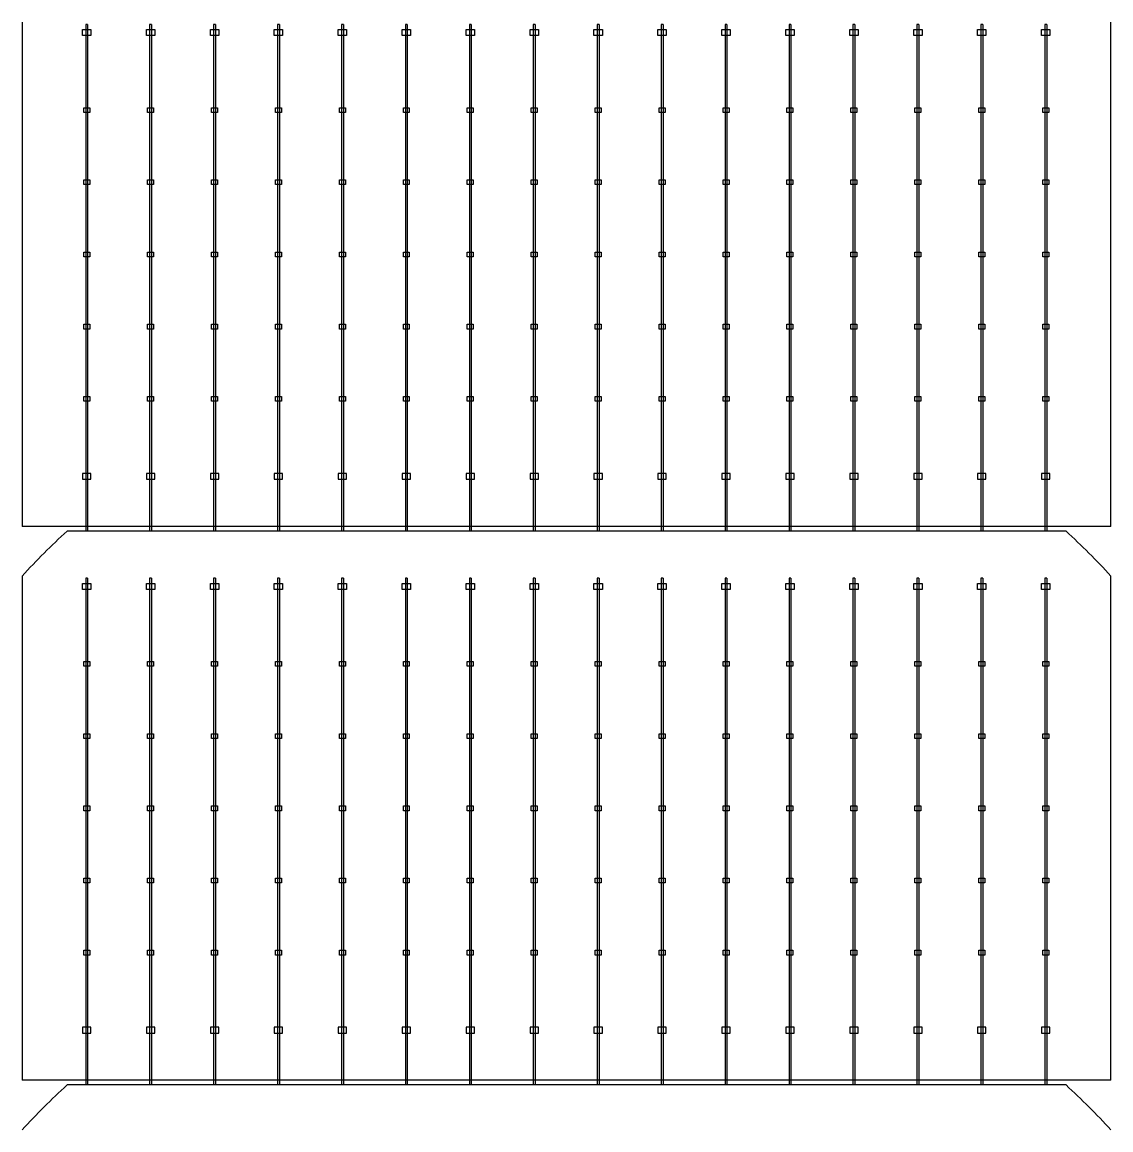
# Model space of a CAD drawing. Header units: millimetres. Extents: x 10297564 to 11610295, y -9287743 to -8409454.
# Drawn here: x 10398176 to 10400717, y -9083989 to -9081404 of the extents above; entities that cross this region are included whole.
import ezdxf

# ---------------------------------------------------------------- set-up
doc = ezdxf.new("R2010")
doc.units = ezdxf.units.MM
doc.header["$LTSCALE"] = 100

msp = doc.modelspace()

# ---------------------------------------------------------------- linework, layer by layer
for p, q in [((10398324.3, -9081408.9), (10398324.3, -9082591.8)), ((10398328.8, -9081408.9), (10398328.8, -9082591.8)), ((10398473.5, -9081408.9), (10398473.5, -9082591.8)), ((10398478, -9081408.9), (10398478, -9082591.8)), ((10398622.8, -9081408.9), (10398622.8, -9082591.8)), ((10398627.3, -9081408.9), (10398627.3, -9082591.8)), ((10398772, -9081408.9), (10398772, -9082591.8)), ((10398776.5, -9081408.9), (10398776.5, -9082591.8)), ((10398921.3, -9081408.9), (10398921.3, -9082591.8)), ((10398925.8, -9081408.9), (10398925.8, -9082591.8)), ((10399070.5, -9081408.9), (10399070.5, -9082591.8)), ((10399075, -9081408.9), (10399075, -9082591.8)), ((10399219.8, -9081408.9), (10399219.8, -9082591.8)), ((10399224.2, -9081408.9), (10399224.2, -9082591.8)), ((10399369, -9081408.9), (10399369, -9082591.8)), ((10399373.5, -9081408.9), (10399373.5, -9082591.8)), ((10399518.3, -9081408.9), (10399518.3, -9082591.8)), ((10399522.7, -9081408.9), (10399522.7, -9082591.8)), ((10399667.5, -9081408.9), (10399667.5, -9082591.8)), ((10399672, -9081408.9), (10399672, -9082591.8)), ((10399816.8, -9081408.9), (10399816.8, -9082591.8)), ((10399821.2, -9081408.9), (10399821.2, -9082591.8)), ((10399966, -9081408.9), (10399966, -9082591.8)), ((10399970.5, -9081408.9), (10399970.5, -9082591.8)), ((10400115.3, -9081408.9), (10400115.3, -9082591.8)), ((10400119.7, -9081408.9), (10400119.7, -9082591.8)), ((10400264.5, -9081408.9), (10400264.5, -9082591.8)), ((10400269, -9081408.9), (10400269, -9082591.8)), ((10400413.8, -9081408.9), (10400413.8, -9082591.8)), ((10400418.2, -9081408.9), (10400418.2, -9082591.8)), ((10400563, -9081408.9), (10400563, -9082591.8)), ((10400567.5, -9081408.9), (10400567.5, -9082591.8)), ((10400717.3, -9082580.6), (10398175.9, -9082580.6)), ((10398324.3, -9082701.6), (10398324.3, -9083884.5)), ((10398328.8, -9082701.6), (10398328.8, -9083884.5)), ((10398473.5, -9082701.6), (10398473.5, -9083884.5)), ((10398478, -9082701.6), (10398478, -9083884.5)), ((10398622.8, -9082701.6), (10398622.8, -9083884.5)), ((10398627.3, -9082701.6), (10398627.3, -9083884.5)), ((10398772, -9082701.6), (10398772, -9083884.5)), ((10398776.5, -9082701.6), (10398776.5, -9083884.5)), ((10398921.3, -9082701.6), (10398921.3, -9083884.5)), ((10398925.8, -9082701.6), (10398925.8, -9083884.5)), ((10399070.5, -9082701.6), (10399070.5, -9083884.5)), ((10399075, -9082701.6), (10399075, -9083884.5)), ((10399219.8, -9082701.6), (10399219.8, -9083884.5)), ((10399224.2, -9082701.6), (10399224.2, -9083884.5)), ((10399369, -9082701.6), (10399369, -9083884.5)), ((10399373.5, -9082701.6), (10399373.5, -9083884.5)), ((10399518.3, -9082701.6), (10399518.3, -9083884.5)), ((10399522.7, -9082701.6), (10399522.7, -9083884.5)), ((10399667.5, -9082701.6), (10399667.5, -9083884.5)), ((10399672, -9082701.6), (10399672, -9083884.5)), ((10399816.8, -9082701.6), (10399816.8, -9083884.5)), ((10399821.2, -9082701.6), (10399821.2, -9083884.5)), ((10399966, -9082701.6), (10399966, -9083884.5)), ((10399970.5, -9082701.6), (10399970.5, -9083884.5)), ((10400115.3, -9082701.6), (10400115.3, -9083884.5)), ((10400119.7, -9082701.6), (10400119.7, -9083884.5)), ((10400264.5, -9082701.6), (10400264.5, -9083884.5)), ((10400269, -9082701.6), (10400269, -9083884.5)), ((10400413.8, -9082701.6), (10400413.8, -9083884.5)), ((10400418.2, -9082701.6), (10400418.2, -9083884.5)), ((10400563, -9082701.6), (10400563, -9083884.5)), ((10400567.5, -9082701.6), (10400567.5, -9083884.5)), ((10400717.3, -9083873.3), (10398175.9, -9083873.3))]:
    msp.add_line(p, q)
for points in [[(10398175.9, -9081403.8), (10398175.9, -9082580.6)], [(10400717.3, -9082580.6), (10400717.3, -9081403.8)], [(10398328.8, -9081408.9), (10398324.3, -9081408.9)], [(10398478, -9081408.9), (10398473.5, -9081408.9)], [(10398627.3, -9081408.9), (10398622.8, -9081408.9)], [(10398776.5, -9081408.9), (10398772, -9081408.9)], [(10398925.8, -9081408.9), (10398921.3, -9081408.9)], [(10399075, -9081408.9), (10399070.5, -9081408.9)], [(10399224.2, -9081408.9), (10399219.8, -9081408.9)], [(10399373.5, -9081408.9), (10399369, -9081408.9)], [(10399522.7, -9081408.9), (10399518.3, -9081408.9)], [(10399672, -9081408.9), (10399667.5, -9081408.9)], [(10399821.2, -9081408.9), (10399816.8, -9081408.9)], [(10399970.5, -9081408.9), (10399966, -9081408.9)], [(10400119.7, -9081408.9), (10400115.3, -9081408.9)], [(10400269, -9081408.9), (10400264.5, -9081408.9)], [(10400418.2, -9081408.9), (10400413.8, -9081408.9)], [(10400567.5, -9081408.9), (10400563, -9081408.9)], [(10400612.6, -9082591.8), (10398280.6, -9082591.8)], [(10398175.9, -9082696.5), (10398175.9, -9083873.3)], [(10400717.3, -9083873.3), (10400717.3, -9082696.5)], [(10398328.8, -9082701.6), (10398324.3, -9082701.6)], [(10398478, -9082701.6), (10398473.5, -9082701.6)], [(10398627.3, -9082701.6), (10398622.8, -9082701.6)], [(10398776.5, -9082701.6), (10398772, -9082701.6)], [(10398925.8, -9082701.6), (10398921.3, -9082701.6)], [(10399075, -9082701.6), (10399070.5, -9082701.6)], [(10399224.2, -9082701.6), (10399219.8, -9082701.6)], [(10399373.5, -9082701.6), (10399369, -9082701.6)], [(10399522.7, -9082701.6), (10399518.3, -9082701.6)], [(10399672, -9082701.6), (10399667.5, -9082701.6)], [(10399821.2, -9082701.6), (10399816.8, -9082701.6)], [(10399970.5, -9082701.6), (10399966, -9082701.6)], [(10400119.7, -9082701.6), (10400115.3, -9082701.6)], [(10400269, -9082701.6), (10400264.5, -9082701.6)], [(10400418.2, -9082701.6), (10400413.8, -9082701.6)], [(10400567.5, -9082701.6), (10400563, -9082701.6)], [(10400612.6, -9083884.4), (10398280.6, -9083884.4)]]:
    msp.add_lwpolyline(points)
for points in [[(10398316.8, -9081435), (10398316.8, -9081421.1), (10398336.3, -9081421.1), (10398336.3, -9081435)], [(10398466, -9081435), (10398466, -9081421.1), (10398485.5, -9081421.1), (10398485.5, -9081435)], [(10398615.3, -9081435), (10398615.3, -9081421.1), (10398634.8, -9081421.1), (10398634.8, -9081435)], [(10398764.5, -9081435), (10398764.5, -9081421.1), (10398784, -9081421.1), (10398784, -9081435)], [(10398913.8, -9081435), (10398913.8, -9081421.1), (10398933.3, -9081421.1), (10398933.3, -9081435)], [(10399063, -9081435), (10399063, -9081421.1), (10399082.5, -9081421.1), (10399082.5, -9081435)], [(10399212.3, -9081435), (10399212.3, -9081421.1), (10399231.8, -9081421.1), (10399231.8, -9081435)], [(10399361.5, -9081435), (10399361.5, -9081421.1), (10399381, -9081421.1), (10399381, -9081435)], [(10399510.7, -9081435), (10399510.7, -9081421.1), (10399530.3, -9081421.1), (10399530.3, -9081435)], [(10399660, -9081435), (10399660, -9081421.1), (10399679.5, -9081421.1), (10399679.5, -9081435)], [(10399809.2, -9081435), (10399809.2, -9081421.1), (10399828.8, -9081421.1), (10399828.8, -9081435)], [(10399958.5, -9081435), (10399958.5, -9081421.1), (10399978, -9081421.1), (10399978, -9081435)], [(10400107.7, -9081435), (10400107.7, -9081421.1), (10400127.3, -9081421.1), (10400127.3, -9081435)], [(10400257, -9081435), (10400257, -9081421.1), (10400276.5, -9081421.1), (10400276.5, -9081435)], [(10400406.2, -9081435), (10400406.2, -9081421.1), (10400425.8, -9081421.1), (10400425.8, -9081435)], [(10400555.5, -9081435), (10400555.5, -9081421.1), (10400575, -9081421.1), (10400575, -9081435)], [(10398333.5, -9081614.5), (10398319.6, -9081614.5), (10398319.6, -9081603.4), (10398333.5, -9081603.4)], [(10398482.8, -9081614.5), (10398468.8, -9081614.5), (10398468.8, -9081603.4), (10398482.8, -9081603.4)], [(10398632, -9081614.5), (10398618.1, -9081614.5), (10398618.1, -9081603.4), (10398632, -9081603.4)], [(10398781.2, -9081614.5), (10398767.3, -9081614.5), (10398767.3, -9081603.4), (10398781.2, -9081603.4)], [(10398930.5, -9081614.5), (10398916.5, -9081614.5), (10398916.5, -9081603.4), (10398930.5, -9081603.4)], [(10399079.7, -9081614.5), (10399065.8, -9081614.5), (10399065.8, -9081603.4), (10399079.7, -9081603.4)], [(10399229, -9081614.5), (10399215, -9081614.5), (10399215, -9081603.4), (10399229, -9081603.4)], [(10399378.2, -9081614.5), (10399364.3, -9081614.5), (10399364.3, -9081603.4), (10399378.2, -9081603.4)], [(10399527.5, -9081614.5), (10399513.5, -9081614.5), (10399513.5, -9081603.4), (10399527.5, -9081603.4)], [(10399676.7, -9081614.5), (10399662.8, -9081614.5), (10399662.8, -9081603.4), (10399676.7, -9081603.4)], [(10399826, -9081614.5), (10399812, -9081614.5), (10399812, -9081603.4), (10399826, -9081603.4)], [(10399975.2, -9081614.5), (10399961.3, -9081614.5), (10399961.3, -9081603.4), (10399975.2, -9081603.4)], [(10400124.5, -9081614.5), (10400110.5, -9081614.5), (10400110.5, -9081603.4), (10400124.5, -9081603.4)], [(10400273.7, -9081614.5), (10400259.8, -9081614.5), (10400259.8, -9081603.4), (10400273.7, -9081603.4)], [(10400423, -9081614.5), (10400409, -9081614.5), (10400409, -9081603.4), (10400423, -9081603.4)], [(10400572.2, -9081614.5), (10400558.3, -9081614.5), (10400558.3, -9081603.4), (10400572.2, -9081603.4)], [(10398333.5, -9081783), (10398319.6, -9081783), (10398319.6, -9081771.9), (10398333.5, -9081771.9)], [(10398482.8, -9081783), (10398468.8, -9081783), (10398468.8, -9081771.9), (10398482.8, -9081771.9)], [(10398632, -9081783), (10398618.1, -9081783), (10398618.1, -9081771.9), (10398632, -9081771.9)], [(10398781.2, -9081783), (10398767.3, -9081783), (10398767.3, -9081771.9), (10398781.2, -9081771.9)], [(10398930.5, -9081783), (10398916.5, -9081783), (10398916.5, -9081771.9), (10398930.5, -9081771.9)], [(10399079.7, -9081783), (10399065.8, -9081783), (10399065.8, -9081771.9), (10399079.7, -9081771.9)], [(10399229, -9081783), (10399215, -9081783), (10399215, -9081771.9), (10399229, -9081771.9)], [(10399378.2, -9081783), (10399364.3, -9081783), (10399364.3, -9081771.9), (10399378.2, -9081771.9)], [(10399527.5, -9081783), (10399513.5, -9081783), (10399513.5, -9081771.9), (10399527.5, -9081771.9)], [(10399676.7, -9081783), (10399662.8, -9081783), (10399662.8, -9081771.9), (10399676.7, -9081771.9)], [(10399826, -9081783), (10399812, -9081783), (10399812, -9081771.9), (10399826, -9081771.9)], [(10399975.2, -9081783), (10399961.3, -9081783), (10399961.3, -9081771.9), (10399975.2, -9081771.9)], [(10400124.5, -9081783), (10400110.5, -9081783), (10400110.5, -9081771.9), (10400124.5, -9081771.9)], [(10400273.7, -9081783), (10400259.8, -9081783), (10400259.8, -9081771.9), (10400273.7, -9081771.9)], [(10400423, -9081783), (10400409, -9081783), (10400409, -9081771.9), (10400423, -9081771.9)], [(10400572.2, -9081783), (10400558.3, -9081783), (10400558.3, -9081771.9), (10400572.2, -9081771.9)], [(10398333.5, -9081951.5), (10398319.6, -9081951.5), (10398319.6, -9081940.4), (10398333.5, -9081940.4)], [(10398482.8, -9081951.5), (10398468.8, -9081951.5), (10398468.8, -9081940.4), (10398482.8, -9081940.4)], [(10398632, -9081951.5), (10398618.1, -9081951.5), (10398618.1, -9081940.4), (10398632, -9081940.4)], [(10398781.2, -9081951.5), (10398767.3, -9081951.5), (10398767.3, -9081940.4), (10398781.2, -9081940.4)], [(10398930.5, -9081951.5), (10398916.5, -9081951.5), (10398916.5, -9081940.4), (10398930.5, -9081940.4)], [(10399079.7, -9081951.5), (10399065.8, -9081951.5), (10399065.8, -9081940.4), (10399079.7, -9081940.4)], [(10399229, -9081951.5), (10399215, -9081951.5), (10399215, -9081940.4), (10399229, -9081940.4)], [(10399378.2, -9081951.5), (10399364.3, -9081951.5), (10399364.3, -9081940.4), (10399378.2, -9081940.4)], [(10399527.5, -9081951.5), (10399513.5, -9081951.5), (10399513.5, -9081940.4), (10399527.5, -9081940.4)], [(10399676.7, -9081951.5), (10399662.8, -9081951.5), (10399662.8, -9081940.4), (10399676.7, -9081940.4)], [(10399826, -9081951.5), (10399812, -9081951.5), (10399812, -9081940.4), (10399826, -9081940.4)], [(10399975.2, -9081951.5), (10399961.3, -9081951.5), (10399961.3, -9081940.4), (10399975.2, -9081940.4)], [(10400124.5, -9081951.5), (10400110.5, -9081951.5), (10400110.5, -9081940.4), (10400124.5, -9081940.4)], [(10400273.7, -9081951.5), (10400259.8, -9081951.5), (10400259.8, -9081940.4), (10400273.7, -9081940.4)], [(10400423, -9081951.5), (10400409, -9081951.5), (10400409, -9081940.4), (10400423, -9081940.4)], [(10400572.2, -9081951.5), (10400558.3, -9081951.5), (10400558.3, -9081940.4), (10400572.2, -9081940.4)], [(10398333.5, -9082120), (10398319.6, -9082120), (10398319.6, -9082108.9), (10398333.5, -9082108.9)], [(10398482.8, -9082120), (10398468.8, -9082120), (10398468.8, -9082108.9), (10398482.8, -9082108.9)], [(10398632, -9082120), (10398618.1, -9082120), (10398618.1, -9082108.9), (10398632, -9082108.9)], [(10398781.2, -9082120), (10398767.3, -9082120), (10398767.3, -9082108.9), (10398781.2, -9082108.9)], [(10398930.5, -9082120), (10398916.5, -9082120), (10398916.5, -9082108.9), (10398930.5, -9082108.9)], [(10399079.7, -9082120), (10399065.8, -9082120), (10399065.8, -9082108.9), (10399079.7, -9082108.9)], [(10399229, -9082120), (10399215, -9082120), (10399215, -9082108.9), (10399229, -9082108.9)], [(10399378.2, -9082120), (10399364.3, -9082120), (10399364.3, -9082108.9), (10399378.2, -9082108.9)], [(10399527.5, -9082120), (10399513.5, -9082120), (10399513.5, -9082108.9), (10399527.5, -9082108.9)], [(10399676.7, -9082120), (10399662.8, -9082120), (10399662.8, -9082108.9), (10399676.7, -9082108.9)], [(10399826, -9082120), (10399812, -9082120), (10399812, -9082108.9), (10399826, -9082108.9)], [(10399975.2, -9082120), (10399961.3, -9082120), (10399961.3, -9082108.9), (10399975.2, -9082108.9)], [(10400124.5, -9082120), (10400110.5, -9082120), (10400110.5, -9082108.9), (10400124.5, -9082108.9)], [(10400273.7, -9082120), (10400259.8, -9082120), (10400259.8, -9082108.9), (10400273.7, -9082108.9)], [(10400423, -9082120), (10400409, -9082120), (10400409, -9082108.9), (10400423, -9082108.9)], [(10400572.2, -9082120), (10400558.3, -9082120), (10400558.3, -9082108.9), (10400572.2, -9082108.9)], [(10398333.5, -9082288.5), (10398319.6, -9082288.5), (10398319.6, -9082277.4), (10398333.5, -9082277.4)], [(10398482.8, -9082288.5), (10398468.8, -9082288.5), (10398468.8, -9082277.4), (10398482.8, -9082277.4)], [(10398632, -9082288.5), (10398618.1, -9082288.5), (10398618.1, -9082277.4), (10398632, -9082277.4)], [(10398781.2, -9082288.5), (10398767.3, -9082288.5), (10398767.3, -9082277.4), (10398781.2, -9082277.4)], [(10398930.5, -9082288.5), (10398916.5, -9082288.5), (10398916.5, -9082277.4), (10398930.5, -9082277.4)], [(10399079.7, -9082288.5), (10399065.8, -9082288.5), (10399065.8, -9082277.4), (10399079.7, -9082277.4)], [(10399229, -9082288.5), (10399215, -9082288.5), (10399215, -9082277.4), (10399229, -9082277.4)], [(10399378.2, -9082288.5), (10399364.3, -9082288.5), (10399364.3, -9082277.4), (10399378.2, -9082277.4)], [(10399527.5, -9082288.5), (10399513.5, -9082288.5), (10399513.5, -9082277.4), (10399527.5, -9082277.4)], [(10399676.7, -9082288.5), (10399662.8, -9082288.5), (10399662.8, -9082277.4), (10399676.7, -9082277.4)], [(10399826, -9082288.5), (10399812, -9082288.5), (10399812, -9082277.4), (10399826, -9082277.4)], [(10399975.2, -9082288.5), (10399961.3, -9082288.5), (10399961.3, -9082277.4), (10399975.2, -9082277.4)], [(10400124.5, -9082288.5), (10400110.5, -9082288.5), (10400110.5, -9082277.4), (10400124.5, -9082277.4)], [(10400273.7, -9082288.5), (10400259.8, -9082288.5), (10400259.8, -9082277.4), (10400273.7, -9082277.4)], [(10400423, -9082288.5), (10400409, -9082288.5), (10400409, -9082277.4), (10400423, -9082277.4)], [(10400572.2, -9082288.5), (10400558.3, -9082288.5), (10400558.3, -9082277.4), (10400572.2, -9082277.4)], [(10398316.8, -9082456.9), (10398316.8, -9082470.8), (10398336.3, -9082470.8), (10398336.3, -9082456.9)], [(10398466, -9082456.9), (10398466, -9082470.8), (10398485.5, -9082470.8), (10398485.5, -9082456.9)], [(10398615.3, -9082456.9), (10398615.3, -9082470.8), (10398634.8, -9082470.8), (10398634.8, -9082456.9)], [(10398764.5, -9082456.9), (10398764.5, -9082470.8), (10398784, -9082470.8), (10398784, -9082456.9)], [(10398913.8, -9082456.9), (10398913.8, -9082470.8), (10398933.3, -9082470.8), (10398933.3, -9082456.9)], [(10399063, -9082456.9), (10399063, -9082470.8), (10399082.5, -9082470.8), (10399082.5, -9082456.9)], [(10399212.3, -9082456.9), (10399212.3, -9082470.8), (10399231.8, -9082470.8), (10399231.8, -9082456.9)], [(10399361.5, -9082456.9), (10399361.5, -9082470.8), (10399381, -9082470.8), (10399381, -9082456.9)], [(10399510.7, -9082456.9), (10399510.7, -9082470.8), (10399530.3, -9082470.8), (10399530.3, -9082456.9)], [(10399660, -9082456.9), (10399660, -9082470.8), (10399679.5, -9082470.8), (10399679.5, -9082456.9)], [(10399809.2, -9082456.9), (10399809.2, -9082470.8), (10399828.8, -9082470.8), (10399828.8, -9082456.9)], [(10399958.5, -9082456.9), (10399958.5, -9082470.8), (10399978, -9082470.8), (10399978, -9082456.9)], [(10400107.7, -9082456.9), (10400107.7, -9082470.8), (10400127.3, -9082470.8), (10400127.3, -9082456.9)], [(10400257, -9082456.9), (10400257, -9082470.8), (10400276.5, -9082470.8), (10400276.5, -9082456.9)], [(10400406.2, -9082456.9), (10400406.2, -9082470.8), (10400425.8, -9082470.8), (10400425.8, -9082456.9)], [(10400555.5, -9082456.9), (10400555.5, -9082470.8), (10400575, -9082470.8), (10400575, -9082456.9)], [(10398316.8, -9082727.7), (10398316.8, -9082713.7), (10398336.3, -9082713.7), (10398336.3, -9082727.7)], [(10398466, -9082727.7), (10398466, -9082713.7), (10398485.5, -9082713.7), (10398485.5, -9082727.7)], [(10398615.3, -9082727.7), (10398615.3, -9082713.7), (10398634.8, -9082713.7), (10398634.8, -9082727.7)], [(10398764.5, -9082727.7), (10398764.5, -9082713.7), (10398784, -9082713.7), (10398784, -9082727.7)], [(10398913.8, -9082727.7), (10398913.8, -9082713.7), (10398933.3, -9082713.7), (10398933.3, -9082727.7)], [(10399063, -9082727.7), (10399063, -9082713.7), (10399082.5, -9082713.7), (10399082.5, -9082727.7)], [(10399212.3, -9082727.7), (10399212.3, -9082713.7), (10399231.8, -9082713.7), (10399231.8, -9082727.7)], [(10399361.5, -9082727.7), (10399361.5, -9082713.7), (10399381, -9082713.7), (10399381, -9082727.7)], [(10399510.7, -9082727.7), (10399510.7, -9082713.7), (10399530.3, -9082713.7), (10399530.3, -9082727.7)], [(10399660, -9082727.7), (10399660, -9082713.7), (10399679.5, -9082713.7), (10399679.5, -9082727.7)], [(10399809.2, -9082727.7), (10399809.2, -9082713.7), (10399828.8, -9082713.7), (10399828.8, -9082727.7)], [(10399958.5, -9082727.7), (10399958.5, -9082713.7), (10399978, -9082713.7), (10399978, -9082727.7)], [(10400107.7, -9082727.7), (10400107.7, -9082713.7), (10400127.3, -9082713.7), (10400127.3, -9082727.7)], [(10400257, -9082727.7), (10400257, -9082713.7), (10400276.5, -9082713.7), (10400276.5, -9082727.7)], [(10400406.2, -9082727.7), (10400406.2, -9082713.7), (10400425.8, -9082713.7), (10400425.8, -9082727.7)], [(10400555.5, -9082727.7), (10400555.5, -9082713.7), (10400575, -9082713.7), (10400575, -9082727.7)], [(10398333.5, -9082907.2), (10398319.6, -9082907.2), (10398319.6, -9082896), (10398333.5, -9082896)], [(10398482.8, -9082907.2), (10398468.8, -9082907.2), (10398468.8, -9082896), (10398482.8, -9082896)], [(10398632, -9082907.2), (10398618.1, -9082907.2), (10398618.1, -9082896), (10398632, -9082896)], [(10398781.2, -9082907.2), (10398767.3, -9082907.2), (10398767.3, -9082896), (10398781.2, -9082896)], [(10398930.5, -9082907.2), (10398916.5, -9082907.2), (10398916.5, -9082896), (10398930.5, -9082896)], [(10399079.7, -9082907.2), (10399065.8, -9082907.2), (10399065.8, -9082896), (10399079.7, -9082896)], [(10399229, -9082907.2), (10399215, -9082907.2), (10399215, -9082896), (10399229, -9082896)], [(10399378.2, -9082907.2), (10399364.3, -9082907.2), (10399364.3, -9082896), (10399378.2, -9082896)], [(10399527.5, -9082907.2), (10399513.5, -9082907.2), (10399513.5, -9082896), (10399527.5, -9082896)], [(10399676.7, -9082907.2), (10399662.8, -9082907.2), (10399662.8, -9082896), (10399676.7, -9082896)], [(10399826, -9082907.2), (10399812, -9082907.2), (10399812, -9082896), (10399826, -9082896)], [(10399975.2, -9082907.2), (10399961.3, -9082907.2), (10399961.3, -9082896), (10399975.2, -9082896)], [(10400124.5, -9082907.2), (10400110.5, -9082907.2), (10400110.5, -9082896), (10400124.5, -9082896)], [(10400273.7, -9082907.2), (10400259.8, -9082907.2), (10400259.8, -9082896), (10400273.7, -9082896)], [(10400423, -9082907.2), (10400409, -9082907.2), (10400409, -9082896), (10400423, -9082896)], [(10400572.2, -9082907.2), (10400558.3, -9082907.2), (10400558.3, -9082896), (10400572.2, -9082896)], [(10398333.5, -9083075.7), (10398319.6, -9083075.7), (10398319.6, -9083064.5), (10398333.5, -9083064.5)], [(10398482.8, -9083075.7), (10398468.8, -9083075.7), (10398468.8, -9083064.5), (10398482.8, -9083064.5)], [(10398632, -9083075.7), (10398618.1, -9083075.7), (10398618.1, -9083064.5), (10398632, -9083064.5)], [(10398781.2, -9083075.7), (10398767.3, -9083075.7), (10398767.3, -9083064.5), (10398781.2, -9083064.5)], [(10398930.5, -9083075.7), (10398916.5, -9083075.7), (10398916.5, -9083064.5), (10398930.5, -9083064.5)], [(10399079.7, -9083075.7), (10399065.8, -9083075.7), (10399065.8, -9083064.5), (10399079.7, -9083064.5)], [(10399229, -9083075.7), (10399215, -9083075.7), (10399215, -9083064.5), (10399229, -9083064.5)], [(10399378.2, -9083075.7), (10399364.3, -9083075.7), (10399364.3, -9083064.5), (10399378.2, -9083064.5)], [(10399527.5, -9083075.7), (10399513.5, -9083075.7), (10399513.5, -9083064.5), (10399527.5, -9083064.5)], [(10399676.7, -9083075.7), (10399662.8, -9083075.7), (10399662.8, -9083064.5), (10399676.7, -9083064.5)], [(10399826, -9083075.7), (10399812, -9083075.7), (10399812, -9083064.5), (10399826, -9083064.5)], [(10399975.2, -9083075.7), (10399961.3, -9083075.7), (10399961.3, -9083064.5), (10399975.2, -9083064.5)], [(10400124.5, -9083075.7), (10400110.5, -9083075.7), (10400110.5, -9083064.5), (10400124.5, -9083064.5)], [(10400273.7, -9083075.7), (10400259.8, -9083075.7), (10400259.8, -9083064.5), (10400273.7, -9083064.5)], [(10400423, -9083075.7), (10400409, -9083075.7), (10400409, -9083064.5), (10400423, -9083064.5)], [(10400572.2, -9083075.7), (10400558.3, -9083075.7), (10400558.3, -9083064.5), (10400572.2, -9083064.5)], [(10398333.5, -9083244.2), (10398319.6, -9083244.2), (10398319.6, -9083233), (10398333.5, -9083233)], [(10398482.8, -9083244.2), (10398468.8, -9083244.2), (10398468.8, -9083233), (10398482.8, -9083233)], [(10398632, -9083244.2), (10398618.1, -9083244.2), (10398618.1, -9083233), (10398632, -9083233)], [(10398781.2, -9083244.2), (10398767.3, -9083244.2), (10398767.3, -9083233), (10398781.2, -9083233)], [(10398930.5, -9083244.2), (10398916.5, -9083244.2), (10398916.5, -9083233), (10398930.5, -9083233)], [(10399079.7, -9083244.2), (10399065.8, -9083244.2), (10399065.8, -9083233), (10399079.7, -9083233)], [(10399229, -9083244.2), (10399215, -9083244.2), (10399215, -9083233), (10399229, -9083233)], [(10399378.2, -9083244.2), (10399364.3, -9083244.2), (10399364.3, -9083233), (10399378.2, -9083233)], [(10399527.5, -9083244.2), (10399513.5, -9083244.2), (10399513.5, -9083233), (10399527.5, -9083233)], [(10399676.7, -9083244.2), (10399662.8, -9083244.2), (10399662.8, -9083233), (10399676.7, -9083233)], [(10399826, -9083244.2), (10399812, -9083244.2), (10399812, -9083233), (10399826, -9083233)], [(10399975.2, -9083244.2), (10399961.3, -9083244.2), (10399961.3, -9083233), (10399975.2, -9083233)], [(10400124.5, -9083244.2), (10400110.5, -9083244.2), (10400110.5, -9083233), (10400124.5, -9083233)], [(10400273.7, -9083244.2), (10400259.8, -9083244.2), (10400259.8, -9083233), (10400273.7, -9083233)], [(10400423, -9083244.2), (10400409, -9083244.2), (10400409, -9083233), (10400423, -9083233)], [(10400572.2, -9083244.2), (10400558.3, -9083244.2), (10400558.3, -9083233), (10400572.2, -9083233)], [(10398333.5, -9083412.7), (10398319.6, -9083412.7), (10398319.6, -9083401.5), (10398333.5, -9083401.5)], [(10398482.8, -9083412.7), (10398468.8, -9083412.7), (10398468.8, -9083401.5), (10398482.8, -9083401.5)], [(10398632, -9083412.7), (10398618.1, -9083412.7), (10398618.1, -9083401.5), (10398632, -9083401.5)], [(10398781.2, -9083412.7), (10398767.3, -9083412.7), (10398767.3, -9083401.5), (10398781.2, -9083401.5)], [(10398930.5, -9083412.7), (10398916.5, -9083412.7), (10398916.5, -9083401.5), (10398930.5, -9083401.5)], [(10399079.7, -9083412.7), (10399065.8, -9083412.7), (10399065.8, -9083401.5), (10399079.7, -9083401.5)], [(10399229, -9083412.7), (10399215, -9083412.7), (10399215, -9083401.5), (10399229, -9083401.5)], [(10399378.2, -9083412.7), (10399364.3, -9083412.7), (10399364.3, -9083401.5), (10399378.2, -9083401.5)], [(10399527.5, -9083412.7), (10399513.5, -9083412.7), (10399513.5, -9083401.5), (10399527.5, -9083401.5)], [(10399676.7, -9083412.7), (10399662.8, -9083412.7), (10399662.8, -9083401.5), (10399676.7, -9083401.5)], [(10399826, -9083412.7), (10399812, -9083412.7), (10399812, -9083401.5), (10399826, -9083401.5)], [(10399975.2, -9083412.7), (10399961.3, -9083412.7), (10399961.3, -9083401.5), (10399975.2, -9083401.5)], [(10400124.5, -9083412.7), (10400110.5, -9083412.7), (10400110.5, -9083401.5), (10400124.5, -9083401.5)], [(10400273.7, -9083412.7), (10400259.8, -9083412.7), (10400259.8, -9083401.5), (10400273.7, -9083401.5)], [(10400423, -9083412.7), (10400409, -9083412.7), (10400409, -9083401.5), (10400423, -9083401.5)], [(10400572.2, -9083412.7), (10400558.3, -9083412.7), (10400558.3, -9083401.5), (10400572.2, -9083401.5)], [(10398333.5, -9083581.2), (10398319.6, -9083581.2), (10398319.6, -9083570), (10398333.5, -9083570)], [(10398482.8, -9083581.2), (10398468.8, -9083581.2), (10398468.8, -9083570), (10398482.8, -9083570)], [(10398632, -9083581.2), (10398618.1, -9083581.2), (10398618.1, -9083570), (10398632, -9083570)], [(10398781.2, -9083581.2), (10398767.3, -9083581.2), (10398767.3, -9083570), (10398781.2, -9083570)], [(10398930.5, -9083581.2), (10398916.5, -9083581.2), (10398916.5, -9083570), (10398930.5, -9083570)], [(10399079.7, -9083581.2), (10399065.8, -9083581.2), (10399065.8, -9083570), (10399079.7, -9083570)], [(10399229, -9083581.2), (10399215, -9083581.2), (10399215, -9083570), (10399229, -9083570)], [(10399378.2, -9083581.2), (10399364.3, -9083581.2), (10399364.3, -9083570), (10399378.2, -9083570)], [(10399527.5, -9083581.2), (10399513.5, -9083581.2), (10399513.5, -9083570), (10399527.5, -9083570)], [(10399676.7, -9083581.2), (10399662.8, -9083581.2), (10399662.8, -9083570), (10399676.7, -9083570)], [(10399826, -9083581.2), (10399812, -9083581.2), (10399812, -9083570), (10399826, -9083570)], [(10399975.2, -9083581.2), (10399961.3, -9083581.2), (10399961.3, -9083570), (10399975.2, -9083570)], [(10400124.5, -9083581.2), (10400110.5, -9083581.2), (10400110.5, -9083570), (10400124.5, -9083570)], [(10400273.7, -9083581.2), (10400259.8, -9083581.2), (10400259.8, -9083570), (10400273.7, -9083570)], [(10400423, -9083581.2), (10400409, -9083581.2), (10400409, -9083570), (10400423, -9083570)], [(10400572.2, -9083581.2), (10400558.3, -9083581.2), (10400558.3, -9083570), (10400572.2, -9083570)], [(10398316.8, -9083749.5), (10398316.8, -9083763.5), (10398336.3, -9083763.5), (10398336.3, -9083749.5)], [(10398466, -9083749.5), (10398466, -9083763.5), (10398485.5, -9083763.5), (10398485.5, -9083749.5)], [(10398615.3, -9083749.5), (10398615.3, -9083763.5), (10398634.8, -9083763.5), (10398634.8, -9083749.5)], [(10398764.5, -9083749.5), (10398764.5, -9083763.5), (10398784, -9083763.5), (10398784, -9083749.5)], [(10398913.8, -9083749.5), (10398913.8, -9083763.5), (10398933.3, -9083763.5), (10398933.3, -9083749.5)], [(10399063, -9083749.5), (10399063, -9083763.5), (10399082.5, -9083763.5), (10399082.5, -9083749.5)], [(10399212.3, -9083749.5), (10399212.3, -9083763.5), (10399231.8, -9083763.5), (10399231.8, -9083749.5)], [(10399361.5, -9083749.5), (10399361.5, -9083763.5), (10399381, -9083763.5), (10399381, -9083749.5)], [(10399510.7, -9083749.5), (10399510.7, -9083763.5), (10399530.3, -9083763.5), (10399530.3, -9083749.5)], [(10399660, -9083749.5), (10399660, -9083763.5), (10399679.5, -9083763.5), (10399679.5, -9083749.5)], [(10399809.2, -9083749.5), (10399809.2, -9083763.5), (10399828.8, -9083763.5), (10399828.8, -9083749.5)], [(10399958.5, -9083749.5), (10399958.5, -9083763.5), (10399978, -9083763.5), (10399978, -9083749.5)], [(10400107.7, -9083749.5), (10400107.7, -9083763.5), (10400127.3, -9083763.5), (10400127.3, -9083749.5)], [(10400257, -9083749.5), (10400257, -9083763.5), (10400276.5, -9083763.5), (10400276.5, -9083749.5)], [(10400406.2, -9083749.5), (10400406.2, -9083763.5), (10400425.8, -9083763.5), (10400425.8, -9083749.5)], [(10400555.5, -9083749.5), (10400555.5, -9083763.5), (10400575, -9083763.5), (10400575, -9083749.5)]]:
    msp.add_lwpolyline(points, close=True)
for centre, start, end in [((10399445.2, -9083861.1), 132.5369, 137.4631), ((10399448, -9083861.1), 42.5369, 47.4631), ((10399445.2, -9085153.7), 132.5369, 137.4631), ((10399448, -9085153.7), 42.5369, 47.4631)]:
    msp.add_arc(centre, 1722.6, start, end)

doc.saveas('drawing.dxf')
